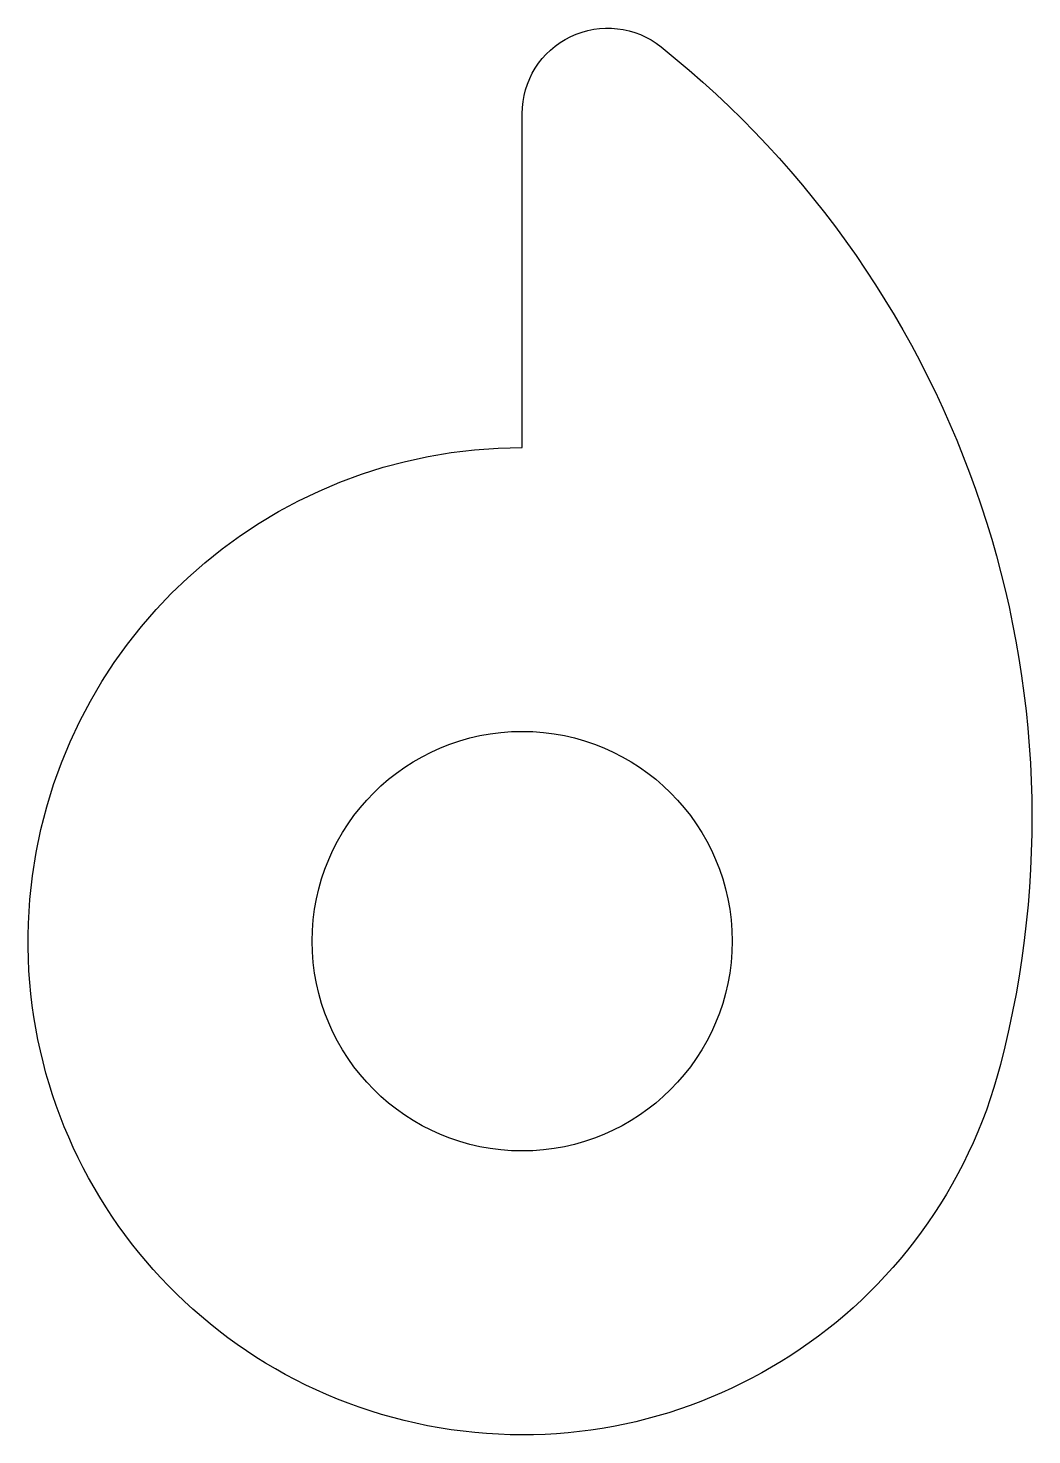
# Model space of a CAD drawing. Header units: inches. Extents: x 1.75 to 3.78, y 2.51 to 5.36.
import ezdxf

# ---------------------------------------------------------------- set-up
doc = ezdxf.new("R2010")
doc.units = ezdxf.units.IN
doc.layers.get('0').update_dxf_attribs({"linetype": 'CONTINUOUS'})

msp = doc.modelspace()

# ---------------------------------------------------------------- linework, layer by layer
msp.add_lwpolyline([(2.75, 5.1862, -0.628953), (3.0315, 5.3215, -0.295292), (3.7182, 3.26, -2.039508), (2.75, 4.51)], format="xyb", close=True)
msp.add_circle((2.75, 3.51), 0.425)

doc.saveas('drawing.dxf')
